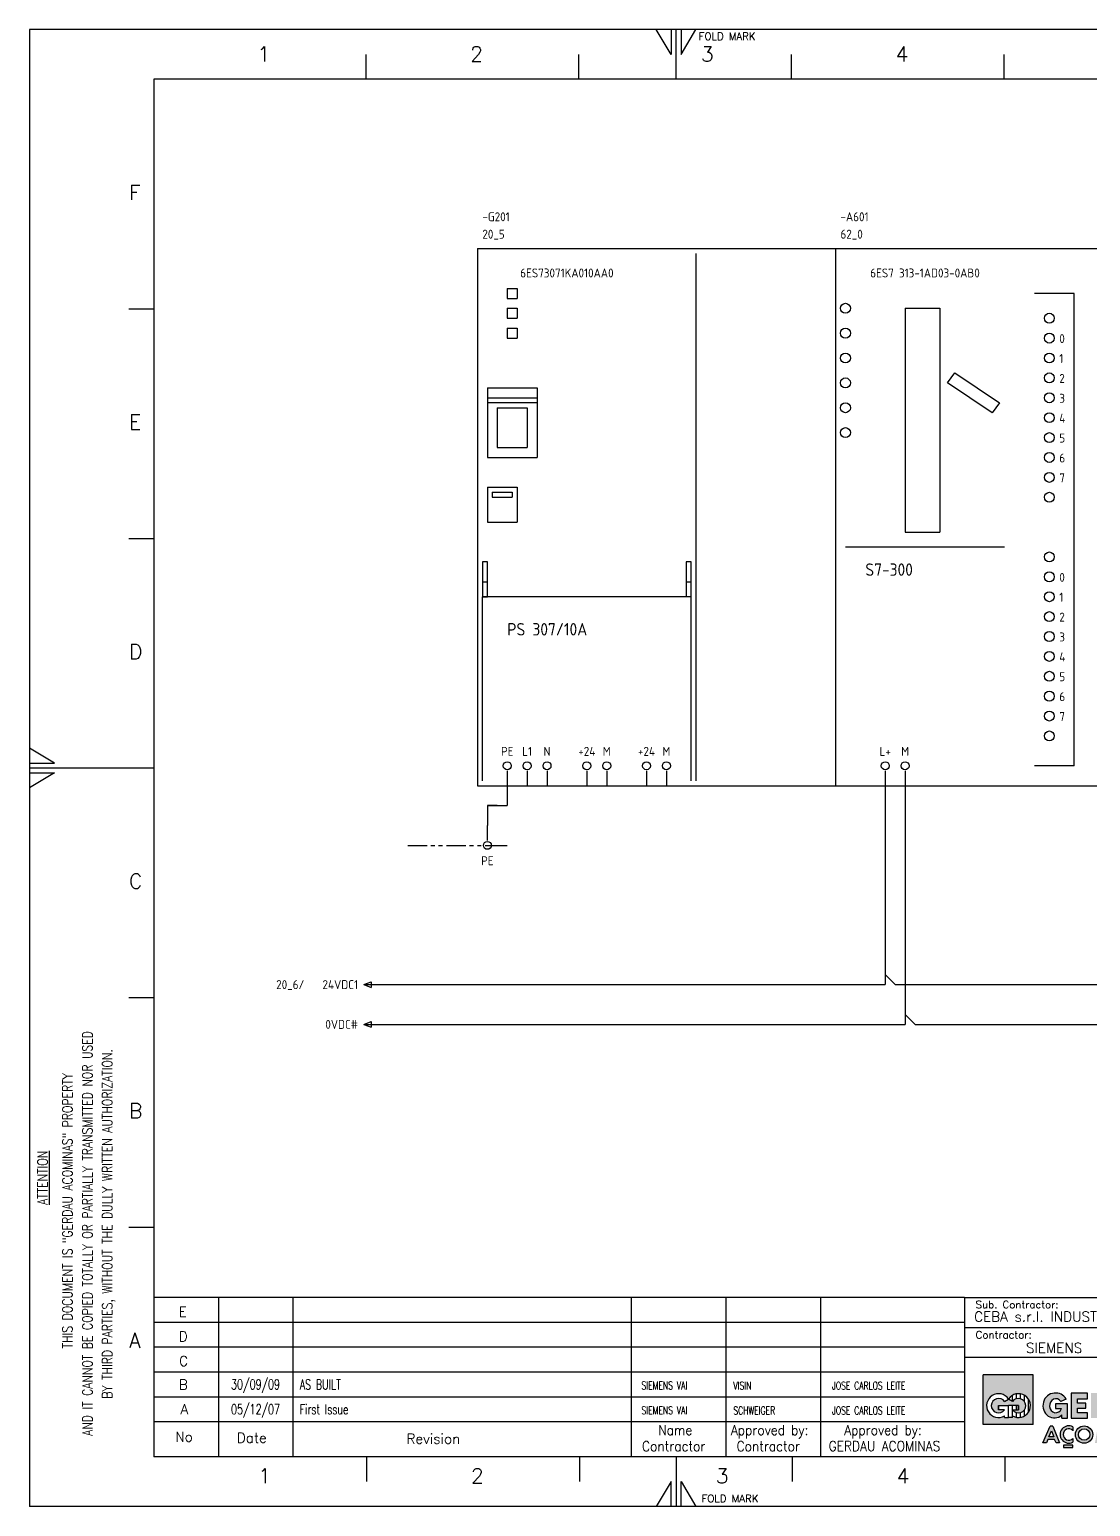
# Model space of a CAD drawing. Extents: x 520 to 940, y 6 to 303.
# Drawn here: x 520.2 to 733.5, y 6.5 to 303.5 of the extents above; entities that cross this region are included whole.
import ezdxf
from ezdxf.enums import TextEntityAlignment as Align

# ---------------------------------------------------------------- set-up
doc = ezdxf.new("R2010")
doc.units = 0
doc.header["$LTSCALE"] = 25
doc.header["$MEASUREMENT"] = 0
doc.linetypes.add('EPLANLINE7', pattern=[0])
doc.layers.get('0').update_dxf_attribs({"linetype": 'CONTINUOUS'})
for name, color, linetype in [('AUTOCONNECTING', 2, 'CONTINUOUS'), ('FORM_1', 7, 'CONTINUOUS'), ('FORM_2', 4, 'CONTINUOUS'), ('FORM_3', 6, 'CONTINUOUS'), ('FORM_4', 1, 'CONTINUOUS'), ('RIF_', 7, 'CONTINUOUS'), ('SIMBOLO', 4, 'CONTINUOUS'), ('TESTI', 7, 'CONTINUOUS'), ('TESTO', 5, 'CONTINUOUS')]:
    doc.layers.add(name, color=color, linetype=linetype)
doc.styles.add('ROMANS', font='romans.shx', dxfattribs={"width": 0.7, "oblique": 10, "height": 4})
doc.styles.get("Standard").update_dxf_attribs({"font": 'isocp.shx'})

# ---------------------------------------------------------------- blocks, each defined once
blk = doc.blocks.new('Format A3')
at = {"layer": 'FORM_1'}
h = blk.add_hatch(color=256, dxfattribs=at)
edge = h.paths.add_edge_path()
edge.add_line((217.87, 22.79), (217.87, 17.78))
edge.add_line((217.87, 17.78), (219.92, 17.78))
edge.add_spline(control_points=[(219.92, 17.78), (220.24, 17.85), (220.98, 18), (221.84, 18.93), (222.13, 20.2), (221.81, 21.63), (220.8, 22.71), (219.89, 22.77), (219.58, 22.79)], knot_values=[0, 0, 0, 0, 0.968333, 2.238245, 3.514092, 4.752916, 6.526982, 7.43734, 7.43734, 7.43734, 7.43734], degree=3, periodic=0)
edge.add_line((219.58, 22.79), (217.87, 22.79))
edge = h.paths.add_edge_path(flags=16)
edge.add_spline(control_points=[(219.59, 21.67), (219.7, 21.66), (220.06, 21.63), (220.6, 21.16), (220.68, 20.32), (220.63, 19.48), (220.1, 18.85), (219.69, 18.84), (219.58, 18.84)], knot_values=[0, 0, 0, 0, 0.326882, 1.089251, 1.872602, 2.763575, 3.625522, 3.966209, 3.966209, 3.966209, 3.966209], degree=3, periodic=0)
edge.add_line((219.58, 18.84), (219.17, 18.84))
edge.add_line((219.17, 18.84), (219.17, 21.67))
edge.add_line((219.17, 21.67), (219.59, 21.67))
h.paths.add_polyline_path([(223.55, 22.79), (221.81, 17.78), (223.19, 17.78), (223.48, 18.84), (225.23, 18.84), (225.54, 17.78), (226.94, 17.78), (225.11, 22.79)])
h.paths.add_polyline_path([(224.33, 21.67), (224.94, 19.81), (223.79, 19.81)], flags=16)
h.paths.add_polyline_path([(228.25, 22.79), (226.96, 22.79), (226.97, 19.8, 0.995265), (231.07, 19.81), (231.07, 22.79), (229.77, 22.79), (229.77, 19.87, -1), (228.25, 19.87)])
h.paths.add_polyline_path([(215.57, 22.79), (213.43, 22.79), (213.43, 17.78), (214.72, 17.78), (214.72, 19.66), (215.93, 17.78), (217.52, 17.78), (216.02, 19.84, 0.906396)])
h.paths.add_polyline_path([(215.29, 20.49), (214.72, 20.5), (214.72, 21.75), (215.31, 21.75, -1.017604)], flags=16)
h.paths.add_polyline_path([(209.42, 22.79), (209.42, 17.78), (212.73, 17.78), (212.73, 18.83), (210.73, 18.83), (210.73, 19.76), (212.41, 19.76), (212.41, 20.8), (210.73, 20.8), (210.73, 21.67), (212.73, 21.67), (212.73, 22.79)])
edge = h.paths.add_edge_path()
edge.add_ellipse((206.05, 20.28), major_axis=(0, -2.49), ratio=0.91559, start_angle=180.5657, end_angle=401.2517)
edge.add_line((207.56, 18.41), (207.56, 17.78))
edge.add_line((207.56, 17.78), (208.68, 17.78))
edge.add_line((208.68, 17.78), (208.68, 20.66))
edge.add_line((208.68, 20.66), (206.26, 20.66))
edge.add_line((206.26, 20.66), (206.26, 19.69))
edge.add_line((206.26, 19.69), (207.49, 19.69))
edge.add_ellipse((206.34, 20.25), major_axis=(0, -1.41), ratio=0.88785, start_angle=126.9107, end_angle=426.8029, ccw=False)
edge.add_line((207.34, 21.09), (208.41, 21.6))
edge.add_arc((206.36, 20.45), 2.34, 29.2872, 98.191)
h.paths.add_polyline_path([(205.74, 16.12), (205.19, 16.12), (203.77, 12.78), (204.46, 12.78), (204.76, 13.48), (206.07, 13.48), (206.44, 12.78), (207.11, 12.79)])
h.paths.add_polyline_path([(205.46, 15.22), (205.93, 14.01), (204.97, 14.01)], flags=16)
h.paths.add_polyline_path([(209.78, 12.92), (209.78, 13.66, -2.423597), (209.78, 15.28), (209.78, 16.02, 1.652966)])
h.paths.add_polyline_path([(210.29, 14.45, 1), (213.8, 14.45, 1)])
h.paths.add_polyline_path([(213.19, 14.45, -1), (210.89, 14.45, -1)], flags=16)
h.paths.add_polyline_path([(215.31, 16.12), (214.82, 16.12), (214.22, 12.78), (214.87, 12.78), (215.21, 14.84), (216.1, 12.73), (216.28, 12.73), (217.19, 14.84), (217.49, 12.78), (218.15, 12.78), (217.6, 16.12), (217.12, 16.12), (216.2, 13.99)])
h.paths.add_polyline_path([(219.4, 16.12), (218.75, 16.12), (218.75, 12.78), (219.4, 12.78)])
h.paths.add_polyline_path([(220.16, 12.78), (220.81, 12.78), (220.81, 15.04), (222.79, 12.78), (223.3, 12.78), (223.3, 16.12), (222.65, 16.12), (222.65, 13.88), (220.68, 16.12), (220.16, 16.12)])
h.paths.add_polyline_path([(225.66, 16.12), (225.13, 16.12), (223.7, 12.77), (224.39, 12.77), (224.69, 13.47), (226, 13.47), (226.37, 12.77), (227.04, 12.77)])
h.paths.add_polyline_path([(225.39, 15.2), (225.86, 14), (224.9, 14)], flags=16)
edge = h.paths.add_edge_path()
edge.add_spline(control_points=[(229.42, 15.81), (229.38, 15.84), (229.32, 15.89), (229.21, 15.96), (229.1, 16.02), (228.95, 16.09), (228.79, 16.14), (228.58, 16.18), (228.37, 16.18), (228.14, 16.15), (227.97, 16.08), (227.8, 16), (227.66, 15.88), (227.54, 15.75), (227.47, 15.59), (227.4, 15.42), (227.39, 15.24), (227.4, 15.04), (227.44, 14.85), (227.57, 14.66), (227.73, 14.54), (227.92, 14.42), (228.08, 14.35), (228.25, 14.29), (228.42, 14.23), (228.59, 14.16), (228.73, 14.07), (228.81, 13.98), (228.85, 13.89), (228.87, 13.78), (228.86, 13.67), (228.81, 13.54), (228.72, 13.42), (228.56, 13.32), (228.37, 13.29), (228.2, 13.3), (228.07, 13.34), (227.98, 13.38), (227.9, 13.44), (227.81, 13.5), (227.72, 13.6), (227.68, 13.69), (227.64, 13.74)], knot_values=[0, 0, 0, 0, 0.129897, 0.252239, 0.381983, 0.506097, 0.749316, 0.87783, 1.167741, 1.365595, 1.552935, 1.738999, 1.918105, 2.09238, 2.269928, 2.449255, 2.632957, 2.790606, 3.065835, 3.193419, 3.483878, 3.653535, 3.853782, 4.021202, 4.182707, 4.402789, 4.570564, 4.668988, 4.759204, 4.855589, 5.007336, 5.095097, 5.270281, 5.443299, 5.63607, 5.844858, 5.950481, 6.046454, 6.146081, 6.249423, 6.351995, 6.544354, 6.544354, 6.544354, 6.544354], degree=3, periodic=0)
edge.add_line((227.64, 13.74), (227.22, 13.33))
edge.add_spline(control_points=[(227.22, 13.33), (227.25, 13.3), (227.3, 13.21), (227.44, 13.06), (227.61, 12.91), (227.84, 12.8), (228.04, 12.73), (228.25, 12.7), (228.44, 12.69), (228.72, 12.72), (228.99, 12.82), (229.25, 13.03), (229.41, 13.25), (229.53, 13.57), (229.55, 13.89), (229.48, 14.23), (229.32, 14.44), (229.15, 14.58), (228.98, 14.67), (228.78, 14.76), (228.59, 14.83), (228.39, 14.91), (228.2, 15), (228.05, 15.18), (228.07, 15.39), (228.2, 15.54), (228.35, 15.61), (228.48, 15.63), (228.66, 15.63), (228.84, 15.57), (228.98, 15.46), (229.05, 15.4), (229.08, 15.37)], knot_values=[0, 0, 0, 0, 0.131114, 0.305389, 0.623258, 0.772631, 1.083491, 1.243018, 1.425854, 1.654083, 2.072988, 2.274716, 2.662927, 2.870188, 3.280959, 3.591243, 3.888658, 4.0589, 4.248032, 4.476436, 4.699919, 4.85554, 5.137678, 5.317889, 5.513624, 5.728226, 5.888869, 5.979085, 6.142909, 6.403998, 6.552706, 6.676571, 6.676571, 6.676571, 6.676571], degree=3, periodic=0)
edge.add_line((229.08, 15.37), (229.42, 15.81))
h.paths.add_polyline_path([(207.88, 12.33), (207.88, 11.83), (209.78, 11.83), (209.79, 12.33)])
h.paths.add_polyline_path([(201.77, 26.45), (191.77, 26.45), (191.77, 16.45), (201.77, 16.45)])
h.paths.add_polyline_path([(197.64, 18.19), (197.64, 17.87), (196.84, 17.87), (196.04, 17.87), (196.04, 18.19, -2.312045), (196.84, 21.6, -2.312045)], flags=16)
h.paths.add_polyline_path([(197.64, 19.43), (198.44, 19.43), (198.44, 20.27), (196.84, 20.27), (194.84, 20.27), (194.84, 19.43), (196.04, 19.43, -3.248328), (196.05, 21.08), (196.84, 21.6), (197.62, 21.08, -3.248328)], flags=0)
for p, q in [((0, 297), (0, 0)), ((420, 297), (0, 297)), ((129, 292), (126, 297)), ((129, 297), (129, 292)), ((130, 287), (130, 297)), ((131, 297), (131, 292)), ((131, 292), (134, 297)), ((67.59, 292), (67.59, 287)), ((110.37, 292), (110.37, 287)), ((153.15, 292), (153.15, 287)), ((195.93, 292), (195.93, 287)), ((20, 240.83), (25, 240.83)), ((20, 194.66), (25, 194.66)), ((5, 149.5), (0, 152.5)), ((0, 149.5), (5, 149.5)), ((0, 148.5), (25, 148.5)), ((0, 147.5), (5, 147.5)), ((5, 147.5), (0, 144.5)), ((20, 102.33), (25, 102.33)), ((20, 56.17), (25, 56.17)), ((37.97, 42), (37.97, 17)), ((52.97, 42), (52.97, 17)), ((120.99, 42), (120.99, 17)), ((140, 42), (140, 17)), ((159.01, 42), (159.01, 17)), ((188.01, 37), (25, 37)), ((188.01, 36), (298, 36)), ((188.01, 32), (25, 32)), ((188.01, 27), (25, 27)), ((191.77, 16.45), (191.77, 26.45)), ((201.77, 26.45), (191.77, 26.45)), ((201.77, 16.45), (201.77, 26.45)), ((188.01, 22), (25, 22)), ((196.04, 21.07), (196.84, 21.6)), ((197.64, 21.07), (196.84, 21.6)), ((197.64, 21.07), (197.64, 22.35)), ((198.44, 21.68), (198.44, 22.64)), ((199.24, 21.68), (199.24, 22.64)), ((200.04, 21.11), (200.04, 22.35)), ((200.84, 18.94), (200.84, 21.6)), ((208.41, 21.6), (207.34, 21.09)), ((209.42, 22.79), (209.42, 17.78)), ((212.73, 22.79), (209.42, 22.79)), ((210.73, 20.8), (210.73, 21.67)), ((210.73, 21.67), (212.73, 21.67)), ((212.41, 20.8), (210.73, 20.8)), ((212.41, 19.76), (212.41, 20.8)), ((212.73, 21.67), (212.73, 22.79)), ((194.84, 20.27), (196.84, 20.27)), ((194.84, 20.27), (196.84, 20.27)), ((194.84, 19.43), (194.84, 20.27)), ((194.84, 20.27), (194.84, 19.43)), ((196.04, 19.43), (194.84, 19.43)), ((196.04, 17.87), (196.04, 18.19)), ((196.04, 17.87), (196.84, 17.87)), ((196.84, 17.87), (196.84, 20.27)), ((198.84, 20.27), (196.84, 20.27)), ((198.84, 20.27), (196.84, 20.27)), ((197.64, 17.87), (196.84, 17.87)), ((197.64, 17.87), (197.64, 20.27)), ((197.64, 19.43), (198.84, 19.43)), ((197.64, 17.87), (197.64, 18.19)), ((198.44, 19.43), (198.44, 20.27)), ((198.44, 17.9), (198.44, 18.86)), ((198.84, 20.27), (198.84, 19.43)), ((198.84, 19.43), (198.84, 20.27)), ((199.24, 17.9), (199.24, 18.86)), ((200.04, 18.19), (200.04, 19.43)), ((208.68, 20.66), (206.26, 20.66)), ((206.26, 20.66), (206.26, 19.69)), ((206.26, 19.69), (207.49, 19.69)), ((207.56, 17.78), (207.56, 18.41)), ((208.68, 17.78), (208.68, 20.66)), ((210.73, 18.83), (210.73, 19.76)), ((210.73, 19.76), (212.41, 19.76)), ((212.73, 18.83), (210.73, 18.83)), ((212.73, 17.78), (212.73, 18.83)), ((201.77, 16.45), (191.77, 16.45)), ((203.77, 12.78), (205.19, 16.12)), ((204.97, 14.01), (205.46, 15.22)), ((205.74, 16.12), (205.19, 16.12)), ((205.46, 15.22), (205.93, 14.01)), ((205.74, 16.12), (207.11, 12.79)), ((207.56, 17.78), (208.68, 17.78)), ((209.42, 17.78), (212.73, 17.78)), ((209.78, 16.02), (209.78, 15.23)), ((204.46, 12.78), (203.77, 12.78)), ((204.76, 13.48), (204.46, 12.78)), ((206.07, 13.48), (204.76, 13.48)), ((205.93, 14.01), (204.97, 14.01)), ((206.44, 12.78), (206.07, 13.48)), ((207.11, 12.79), (206.44, 12.78)), ((207.88, 12.33), (207.88, 11.83)), ((209.79, 12.33), (207.88, 12.33)), ((209.78, 13.66), (209.78, 12.9)), ((209.78, 11.83), (209.79, 12.33)), ((67.78, 10), (67.78, 5)), ((110.55, 10), (110.55, 5)), ((130, 10), (130, 0)), ((153.33, 10), (153.33, 5)), ((196.11, 10), (196.11, 5)), ((207.88, 11.83), (209.78, 11.83)), ((129, 5), (126, 0)), ((129, 0), (129, 5)), ((131, 0), (131, 5)), ((131, 5), (134, 0)), ((420, 0), (0, 0))]:
    blk.add_line(p, q, dxfattribs=at)
for radius in [1.75, 1.15]:
    blk.add_circle((212.04, 14.45), radius, dxfattribs=at)
for centre, radius, start, end in [((194.84, 20.27), 2.4, 33.5573, 300), ((194.84, 20.27), 1.46, 33.5573, 325.1132), ((198.84, 20.27), 2.4, 240, 146.4427), ((198.84, 20.27), 1.46, 214.8868, 146.4427), ((206.36, 20.45), 2.34, 29.2872, 98.191), ((208.97, 14.47), 1.75, 62.3456, 297.6544), ((208.97, 14.47), 1.15, 44.8431, 315.1569)]:
    blk.add_arc(centre, radius, start, end, dxfattribs=at)
for centre, major_axis, ratio, start_param, end_param in [((206.05, 20.28), (0, -2.49), 0.91559, 3.151467, 7.003163), ((206.34, 20.25), (0, -1.41), 0.88785, 2.21501, 7.449115)]:
    blk.add_ellipse(centre, major_axis=major_axis, ratio=ratio, start_param=start_param, end_param=end_param, dxfattribs=at)
at = {"layer": 'FORM_3'}
for p, q in [((25, 287), (25, 10)), ((410, 287), (25, 287)), ((410, 10), (25, 10))]:
    blk.add_line(p, q, dxfattribs=at)
at = {"layer": 'FORM_4'}
for p, q in [((188.01, 42), (25, 42)), ((188.01, 42), (188.01, 10)), ((188.01, 42), (410, 42)), ((188.01, 30), (298, 30)), ((188.01, 17), (25, 17)), ((37.97, 17), (37.97, 10)), ((52.97, 17), (52.97, 10)), ((120.99, 17), (120.99, 10)), ((140, 17), (140, 10)), ((159.01, 17), (159.01, 10))]:
    blk.add_line(p, q, dxfattribs=at)
at = {"layer": 'FORM_1', "style": 'ROMANS'}
for p in [(134.55, 294.88), (135.13, 0.84)]:
    blk.add_text('FOLD MARK', height=1.5, dxfattribs=at).set_placement(p)
at = {"layer": 'FORM_2', "style": 'ROMANS', "width": 0.8}
for s, p in [('AND IT CANNOT BE COPIED TOTALLY OR PARTIALLY TRANSMITTED NOR USED', (12.63, 14.2)), ('BY THIRD PARTIES, WITHOUT THE DULLY WRITTEN AUTHORIZATION.', (16.63, 21.66)), ('THIS DOCUMENT IS "GERDAU ACOMINAS" PROPERTY', (8.63, 31.78)), ('%%UATTENTION', (3.61, 60.63))]:
    blk.add_text(s, height=2, rotation=90, dxfattribs=at).set_placement(p)
at = {"layer": 'FORM_2', "style": 'ROMANS'}
for s, height, p in [('E', 2, (30, 38.12)), ('Sub. Contractor:', 1.5, (190.24, 39.84)), ('D', 2, (30, 33.18)), ('Contractor:', 1.5, (190.24, 33.75)), ('C', 2, (30.07, 28.24)), ('B', 2, (30.02, 23.5)), ('A', 2, (30.36, 18.57)), ('No', 2, (29.31, 13.01)), ('Date', 2, (41.68, 12.8)), ('Revision', 2, (75.79, 12.6))]:
    blk.add_text(s, height=height, dxfattribs=at).set_placement(p)
at = {"layer": 'FORM_2', "style": 'ROMANS', "width": 0.9}
for s, p in [('Name', (126.4, 14.35)), ('Approved by:', (141.02, 14.35)), ('Approved by:', (163.81, 14.35)), ('Contractor ', (123.16, 11.12)), ('Contractor ', (142.17, 11.12)), ('GERDAU ACOMINAS', (160.68, 11.14))]:
    blk.add_text(s, height=2, dxfattribs=at).set_placement(p)
at = {"layer": 'FORM_2', "style": 'ROMANS', "flags": 4}
for tag, p in [('21', (189.91, 37.18)), ('18', (189.91, 30.89))]:
    blk.add_attdef(tag, p, '', height=2, dxfattribs=at)
at = {"layer": 'FORM_2', "color": 4, "style": 'ROMANS', "width": 0.8, "flags": 4}
for tag, p in [('22', (251.5, 37)), ('19', (251.5, 30.8)), ('24', (278.73, 22.67))]:
    blk.add_attdef(tag, p, '', height=2, dxfattribs=at)
at = {"layer": 'FORM_2', "style": 'ROMANS', "flags": 4}
for tag, p, height, width in [('23', (276.41, 37.01), 2, 0.8), ('20', (276.22, 30.68), 2, 0.8), ('14', (248.25, 23), 1.5, 0.9), ('15', (264.49, 22.98), 1.5, 0.8), ('16', (248.25, 13), 1.5, 0.9), ('17', (264.49, 12.98), 1.5, 0.8)]:
    blk.add_attdef(tag, p, '', height=height, dxfattribs=dict(at, width=width))
at = {"layer": 'FORM_4', "style": 'ROMANS'}
for s, p in [('1', (45.81, 290.56)), ('2', (88.59, 290.56)), ('3', (135, 290.56)), ('4', (174.14, 290.56)), ('F', (20.01, 262.73)), ('E', (20.01, 216.57)), ('D', (20.01, 170.4)), ('C', (20.01, 124.24)), ('B', (20.01, 78.07)), ('A', (20.01, 31.9)), ('1', (45.99, 4.65)), ('2', (88.77, 4.65)), ('3', (137.98, 4.65)), ('4', (174.32, 4.65))]:
    blk.add_text(s, height=3, dxfattribs=at).set_placement(p)
at = {"layer": 'FORM_4', "color": 1, "style": 'ROMANS', "oblique": 10, "width": 0.8, "flags": 4}
for tag, p in [('11', (300.77, 34.39)), ('12', (300.77, 29.5)), ('13', (300.77, 24.62))]:
    blk.add_attdef(tag, p, '', height=2.5, dxfattribs=at)
at = {"layer": 'FORM_4', "color": 1, "style": 'ROMANS', "flags": 2}
blk.add_attdef('25', (279.66, 12.25), '', height=5, dxfattribs=at)
at = {"layer": 'FORM_4', "style": 'ROMANS', "width": 1.25, "flags": 4}
for tag, p in [('1', (303.88, 13.92)), ('3', (312.28, 13.92)), ('5', (324.88, 13.92)), ('7', (346.28, 13.92)), ('10', (395.28, 13.92))]:
    blk.add_attdef(tag, p, '', height=3.5, dxfattribs=at)
for tag, p in [('2', (310.18, 13.92)), ('4', (322.78, 13.92)), ('6', (339.78, 13.92)), ('9', (387.98, 13.92))]:
    blk.add_attdef(tag, text='', height=3.5, dxfattribs=at).set_placement(p, align=Align.CENTER)
at = {"layer": 'FORM_4', "color": 1, "style": 'ROMANS', "width": 1.25, "flags": 4}
blk.add_attdef('8', (368.28, 13.92), '', height=3.5, dxfattribs=at)
blk = doc.blocks.new('SO285')
at = {"layer": 'SIMBOLO', "color": 2, "linetype": 'EPLANLINE7'}
for p, q in [((-0.8, 0), (0.675, 0.575)), ((-0.8, 0), (0.675, -0.575)), ((-0.675, 0), (1.175, 0)), ((0.675, 0.575), (0.675, -0.575))]:
    blk.add_line(p, q, dxfattribs=at)
blk = doc.blocks.new('SO281')
at = {"layer": 'SIMBOLO', "color": 2, "linetype": 'EPLANLINE7'}
for p, q in [((2, 0), (0, 0)), ((0, 0), (0, -2))]:
    blk.add_line(p, q, dxfattribs=at)
blk = doc.blocks.new('SO299')
at = {"layer": 'SIMBOLO', "color": 2, "linetype": 'EPLANLINE7'}
blk.add_line((0, 1), (0, 4), dxfattribs=at)
blk.add_circle((0, 0), 0.8, dxfattribs=at)
blk = doc.blocks.new('SO291')
at = {"layer": 'TESTI', "color": 2, "linetype": 'EPLANLINE7'}
blk.add_line((0, 3), (0, 0), dxfattribs=at)
blk.add_circle((0, 4), 0.8, dxfattribs=at)
blk = doc.blocks.new('SO282')
at = {"layer": 'SIMBOLO', "color": 2, "linetype": 'EPLANLINE7'}
for p in [(-2, 0), (0, 2)]:
    blk.add_line(p, (0, 0), dxfattribs=at)
blk = doc.blocks.new('SO264')
at = {"layer": 'TESTI', "color": 2, "linetype": 'EPLANLINE7'}
for p, q in [((-2, 0), (0, 0)), ((0, 2), (0, 0)), ((0, 2), (2, 0))]:
    blk.add_line(p, q, dxfattribs=at)

msp = doc.modelspace()

# ---------------------------------------------------------------- linework, layer by layer
at = {"layer": 'AUTOCONNECTING', "color": 2, "linetype": 'EPLANLINE7'}
for p, q in [((616.22, 151.4), (616.22, 147.4)), ((692.22, 151.4), (692.22, 113.4)), ((696.22, 151.4), (696.22, 105.4)), ((612.22, 147.4), (612.22, 143.4)), ((612.22, 147.4), (616.22, 147.4)), ((588.22, 111.4), (690.22, 111.4)), ((694.22, 111.4), (884.22, 111.4)), ((588.22, 103.4), (694.22, 103.4)), ((698.22, 103.4), (884.22, 103.4))]:
    msp.add_line(p, q, dxfattribs=at)
at = {"layer": 'SIMBOLO', "color": 1, "linetype": 'EPLANLINE7'}
for p, q in [((610.22, 259.4), (610.22, 151.4)), ((610.22, 259.4), (682.22, 259.4)), ((682.22, 259.4), (682.22, 151.4)), ((610.22, 151.4), (682.22, 151.4)), ((596.22, 139.4), (600.09, 139.4)), ((600.87, 139.4), (601.64, 139.4)), ((602.42, 139.4), (603.22, 139.4)), ((603.99, 139.4), (607.87, 139.4)), ((608.64, 139.4), (609.42, 139.4)), ((610.22, 139.4), (610.99, 139.4)), ((611.77, 139.4), (615.64, 139.4)), ((615.72, 139.4), (616.22, 139.4))]:
    msp.add_line(p, q, dxfattribs=at)
at = {"layer": 'TESTI', "color": 1, "linetype": 'EPLANLINE7'}
for p, q in [((654.22, 152.4), (654.22, 258.4)), ((682.22, 259.4), (682.22, 151.4)), ((682.22, 259.4), (754.22, 259.4)), ((616.22, 251.4), (616.22, 249.4)), ((616.22, 251.4), (618.22, 251.4)), ((616.22, 251.4), (616.22, 249.4)), ((616.22, 251.4), (618.22, 251.4)), ((618.22, 251.4), (618.22, 249.4)), ((618.22, 251.4), (618.22, 249.4)), ((730.22, 250.4), (722.22, 250.4)), ((730.22, 155.4), (730.22, 250.4)), ((616.22, 249.4), (618.22, 249.4)), ((616.22, 249.4), (618.22, 249.4)), ((616.22, 247.4), (616.22, 245.4)), ((616.22, 247.4), (618.22, 247.4)), ((618.22, 247.4), (618.22, 245.4)), ((696.22, 247.4), (696.22, 202.4)), ((696.22, 247.4), (703.22, 247.4)), ((703.22, 247.4), (703.22, 202.4)), ((616.22, 245.4), (618.22, 245.4)), ((616.22, 243.4), (616.22, 241.4)), ((616.22, 243.4), (618.22, 243.4)), ((616.22, 241.4), (618.22, 241.4)), ((618.22, 243.4), (618.22, 241.4)), ((704.72, 232.4), (706.22, 234.4)), ((713.72, 226.4), (704.72, 232.4)), ((706.22, 234.4), (715.22, 228.4)), ((612.22, 231.4), (612.22, 217.4)), ((612.22, 231.4), (622.22, 231.4)), ((612.22, 229.4), (622.22, 229.4)), ((622.22, 231.4), (622.22, 217.4)), ((622.22, 229.4), (622.22, 228.4)), ((622.22, 228.4), (612.22, 228.4)), ((614.22, 227.4), (614.22, 219.4)), ((614.22, 227.4), (620.22, 227.4)), ((620.22, 227.4), (620.22, 219.4)), ((715.22, 228.4), (713.72, 226.4)), ((612.22, 217.4), (622.22, 217.4)), ((614.22, 219.4), (620.22, 219.4)), ((612.22, 211.4), (612.22, 204.4)), ((612.22, 211.4), (618.22, 211.4)), ((618.22, 211.4), (618.22, 204.4)), ((613.22, 210.4), (613.22, 209.4)), ((613.22, 210.4), (617.22, 210.4)), ((613.22, 209.4), (617.22, 209.4)), ((617.22, 210.4), (617.22, 209.4)), ((612.22, 204.4), (618.22, 204.4)), ((696.22, 202.4), (703.22, 202.4)), ((684.22, 199.4), (716.22, 199.4)), ((611.22, 196.4), (611.22, 196.4)), ((611.22, 196.4), (611.22, 189.4)), ((612.22, 196.4), (611.22, 196.4)), ((612.22, 189.4), (612.22, 196.4)), ((653.22, 196.4), (652.22, 196.4)), ((652.22, 196.4), (652.22, 189.4)), ((653.22, 189.4), (653.22, 196.4)), ((611.22, 192.4), (612.22, 192.4)), ((652.22, 192.4), (653.22, 192.4)), ((653.22, 189.4), (611.22, 189.4)), ((611.22, 189.4), (612.22, 189.4)), ((611.22, 152.4), (611.22, 189.4)), ((653.22, 152.4), (653.22, 189.4)), ((730.22, 155.4), (722.22, 155.4)), ((682.22, 151.4), (754.22, 151.4))]:
    msp.add_line(p, q, dxfattribs=at)
for centre in [(684.22, 247.4), (725.22, 245.4), (684.22, 242.4), (725.22, 241.4), (684.22, 237.4), (725.22, 237.4), (684.22, 232.4), (725.22, 233.4), (725.22, 229.4), (684.22, 227.4), (725.22, 225.4), (684.22, 222.4), (725.22, 221.4), (725.22, 217.4), (725.22, 213.4), (725.22, 209.4), (725.22, 197.4), (725.22, 193.4), (725.22, 189.4), (725.22, 185.4), (725.22, 181.4), (725.22, 177.4), (725.22, 173.4), (725.22, 169.4), (725.22, 165.4), (725.22, 161.4)]:
    msp.add_circle(centre, 1, dxfattribs=at)

# ---------------------------------------------------------------- block references
ref = msp.add_blockref('Format A3', (520.17, 6.46))
ref.add_attrib('18', '       SIEMENS', (710.09, 37.35), dxfattribs={"layer": 'FORM_2', "height": 2, "style": 'ROMANS'})
ref.add_attrib('21', 'CEBA s.r.I. INDUSTRIAL SERVICE', (710.09, 43.63), dxfattribs={"layer": 'FORM_2', "height": 2, "style": 'ROMANS'})
at = {"layer": 'SIMBOLO'}
for name, p in [('SO291', (616.22, 151.4)), ('SO291', (620.22, 151.4)), ('SO291', (624.22, 151.4)), ('SO291', (632.22, 151.4)), ('SO291', (636.22, 151.4)), ('SO291', (644.22, 151.4)), ('SO291', (648.22, 151.4)), ('SO291', (692.22, 151.4)), ('SO291', (696.22, 151.4)), ('SO282', (616.22, 147.4)), ('SO281', (612.22, 147.4)), ('SO299', (612.22, 139.4)), ('SO264', (692.22, 111.4)), ('SO285', (588.22, 111.4)), ('SO285', (588.22, 103.4)), ('SO264', (696.22, 103.4))]:
    msp.add_blockref(name, p, dxfattribs=at)

# ---------------------------------------------------------------- texts
at = {"layer": 'FORM_2', "style": 'ROMANS', "width": 0.7}
for s, p in [('30/09/09', (565.62, 30.86)), ('05/12/07', (565.62, 25.86))]:
    msp.add_text(s, height=2, dxfattribs=at).set_placement(p, align=Align.MIDDLE)
for s, height, p in [('AS BUILT', 2, (574.5, 29.99)), ('SIEMENS VAI', 1.6, (643.21, 29.99)), ('VISIN', 1.6, (661.69, 29.95)), ('JOSE CARLOS LEITE', 1.6, (681.53, 29.95)), ('First Issue', 2, (574.5, 24.99)), ('SIEMENS VAI', 1.6, (643.21, 24.99)), ('SCHWEIGER', 1.6, (661.69, 24.95)), ('JOSE CARLOS LEITE', 1.6, (681.53, 24.95))]:
    msp.add_text(s, height=height, dxfattribs=at).set_placement(p)
at = {"layer": 'RIF_', "color": 2, "width": 1.000667}
msp.add_text('20_6/', height=1.8, dxfattribs=at).set_placement((575.42, 110.5), align=Align.RIGHT)
at = {"layer": 'TESTI', "color": 2, "width": 1.000667}
for s, p in [('-G201', (611.22, 264.9)), ('-A601', (683.22, 264.9)), ('20_5', (611.22, 261.4)), ('62_0', (683.22, 261.4))]:
    msp.add_text(s, height=1.8, dxfattribs=at).set_placement(p)
at = {"layer": 'TESTO', "color": 2, "width": 1.000667}
for s, p in [('6ES73071KA010AA0', (628.22, 253.6)), ('6ES7 313-1AD03-0AB0', (700.22, 253.6)), ('PE', (616.22, 157.4)), ('L1', (620.22, 157.4)), ('N', (624.22, 157.4)), ('+24', (632.22, 157.4)), ('M', (636.22, 157.4)), ('+24', (644.22, 157.4)), ('M', (648.22, 157.4)), ('L+', (692.22, 157.4)), ('M', (696.22, 157.4)), ('PE', (612.22, 135.4))]:
    msp.add_text(s, height=1.8, dxfattribs=at).set_placement(p, align=Align.CENTER)
for s, p in [('0', (727.22, 240.4)), ('1', (727.22, 236.4)), ('2', (727.22, 232.4)), ('3', (727.22, 228.4)), ('4', (727.22, 224.4)), ('5', (727.22, 220.4)), ('6', (727.22, 216.4)), ('7', (727.22, 212.4)), ('0', (727.22, 192.4)), ('1', (727.22, 188.4)), ('2', (727.22, 184.4)), ('3', (727.22, 180.4)), ('4', (727.22, 176.4)), ('5', (727.22, 172.4)), ('6', (727.22, 168.4)), ('7', (727.22, 164.4))]:
    msp.add_text(s, height=1.8, dxfattribs=at).set_placement(p)
at = {"layer": 'TESTO', "color": 3, "width": 1.0032}
for s, p in [('S7-300', (688.22, 193.6)), ('PS 307/10A', (616.22, 181.6))]:
    msp.add_text(s, height=2.5, dxfattribs=at).set_placement(p)
at = {"layer": 'TESTO', "color": 2, "width": 1.000667}
for s, p in [('24VDC1', (586.22, 110.5)), ('0VDC#', (586.22, 102.5))]:
    msp.add_text(s, height=1.8, dxfattribs=at).set_placement(p, align=Align.RIGHT)

doc.saveas('drawing.dxf')
